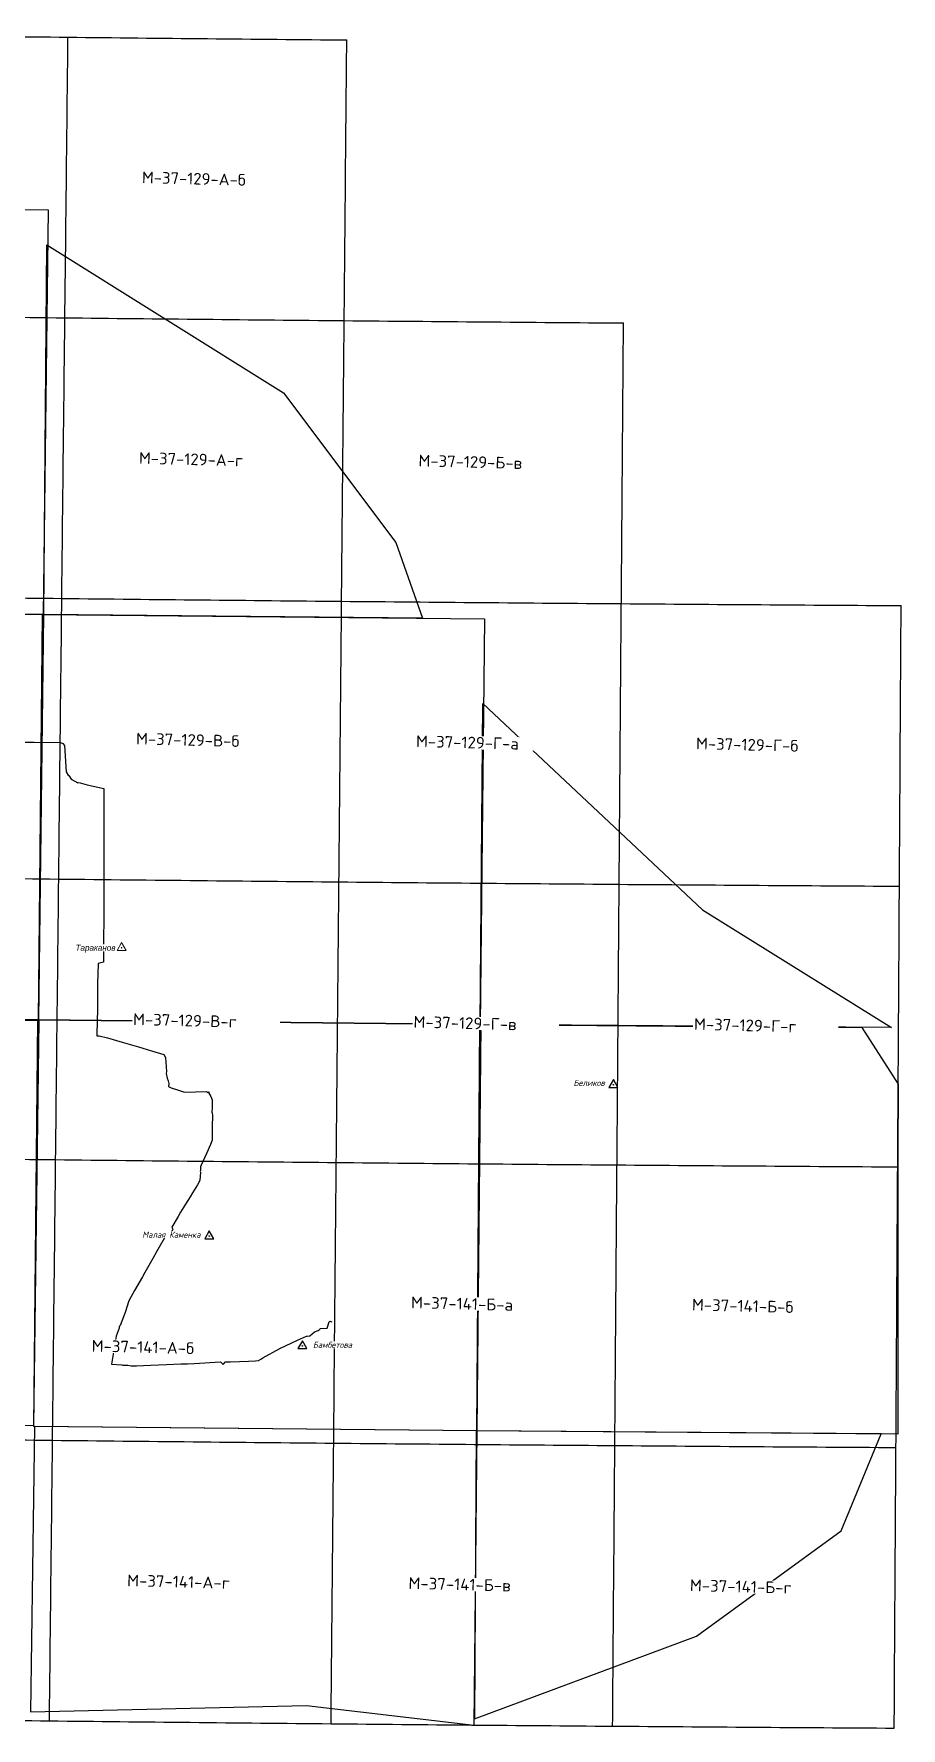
# Model space of a CAD drawing. Extents: x 2190376 to 2264277, y 526110 to 591909.
# Drawn here: x 2235640 to 2264277, y 526110 to 582060 of the extents above; entities that cross this region are included whole.
import ezdxf
from ezdxf.enums import TextEntityAlignment as Align

# ---------------------------------------------------------------- set-up
doc = ezdxf.new("R2010")
doc.units = 0
doc.header["$XCLIPFRAME"] = 0
doc.layers.add('Точки', color=7, linetype='Continuous', lineweight=0, true_color=0xffffff)
doc.layers.add('Трасса', color=1, linetype='Continuous', lineweight=30)
doc.styles.add('BM431', font='', dxfattribs={"width": 0.8, "height": 5})
doc.styles.get("Standard").update_dxf_attribs({"font": 'simplex.shx'})
doc.styles.add('VNIPISIMPLEXCUR', font='simplex.shx', dxfattribs={"width": 0.8, "oblique": 15})
doc.styles.get('BM431').set_extended_font_data('BM431', italic=True)
picture_1 = doc.add_image_def('image9.jpg', size_in_pixel=(4589, 4217))
picture_2 = doc.add_image_def('image10.jpg', size_in_pixel=(4589, 4217))
picture_3 = doc.add_image_def('image11.jpg', size_in_pixel=(4589, 4217))
picture_4 = doc.add_image_def('image13.jpg', size_in_pixel=(4589, 4217))
picture_5 = doc.add_image_def('image14.jpg', size_in_pixel=(4589, 4217))
picture_6 = doc.add_image_def('image15.jpg', size_in_pixel=(4589, 4217))
picture_7 = doc.add_image_def('image16.jpg', size_in_pixel=(4589, 4217))
picture_8 = doc.add_image_def('image17.jpg', size_in_pixel=(4589, 4217))
picture_9 = doc.add_image_def('image18.jpg', size_in_pixel=(4589, 4217))
picture_10 = doc.add_image_def('image19.jpg', size_in_pixel=(4589, 4217))

# ---------------------------------------------------------------- blocks, each defined once
blk = doc.blocks.new('*U109')
at = {"color": 0, "linetype": 'Continuous', "lineweight": -2, "style": 'BM431'}
blk.add_attdef('Название_пункта', text='', height=2, dxfattribs=at).set_placement((-2, -1), align=Align.RIGHT)
for tag, p in [('Отметка_центра', (7, 0.7)), ('Отметка_земли', (7, -2.7))]:
    blk.add_attdef(tag, text='', height=2, dxfattribs=at).set_placement(p, align=Align.CENTER)
at = {"color": 0, "linetype": 'Continuous', "lineweight": -2}
blk.add_wipeout([(-1.5, -0.87), (0, 1.73), (1.5, -0.87)], dxfattribs=at)
at = {"linetype": 'Continuous', "lineweight": -2}
h = blk.add_hatch(color=0, dxfattribs=at)
edge = h.paths.add_edge_path()
edge.add_arc((0, 0), 0.1, 0, 360)
at = {"color": 0, "linetype": 'Continuous', "lineweight": -2}
blk.add_lwpolyline([(-1.5, -0.87), (1.5, -0.87), (0, 1.73)], close=True, dxfattribs=at)
blk.add_circle((0, 0), 0.1, dxfattribs=at)
blk = doc.blocks.new('*U105')
at = {"color": 0, "linetype": 'Continuous', "lineweight": -2, "style": 'BM431'}
blk.add_attdef('Название_пункта', text='', height=2, dxfattribs=at).set_placement((-2, -1), align=Align.RIGHT)
for tag, p in [('Отметка_центра', (7, 0.7)), ('Отметка_земли', (7, -2.7))]:
    blk.add_attdef(tag, text='', height=2, dxfattribs=at).set_placement(p, align=Align.CENTER)
at = {"color": 0, "linetype": 'Continuous', "lineweight": -2}
blk.add_wipeout([(-1.5, -0.87), (0, 1.73), (1.5, -0.87)], dxfattribs=at)
at = {"linetype": 'Continuous', "lineweight": -2}
h = blk.add_hatch(color=0, dxfattribs=at)
edge = h.paths.add_edge_path()
edge.add_arc((0, 0), 0.1, 0, 360)
at = {"color": 0, "linetype": 'Continuous', "lineweight": -2}
blk.add_lwpolyline([(-1.5, -0.87), (1.5, -0.87), (0, 1.73)], close=True, dxfattribs=at)
blk.add_circle((0, 0), 0.1, dxfattribs=at)
blk = doc.blocks.new('*U106')
at = {"color": 0, "linetype": 'Continuous', "lineweight": -2, "style": 'BM431'}
blk.add_attdef('Название_пункта', text='', height=2, dxfattribs=at).set_placement((-2, -1), align=Align.RIGHT)
for tag, p in [('Отметка_центра', (7, 0.7)), ('Отметка_земли', (7, -2.7))]:
    blk.add_attdef(tag, text='', height=2, dxfattribs=at).set_placement(p, align=Align.CENTER)
at = {"color": 0, "linetype": 'Continuous', "lineweight": -2}
blk.add_wipeout([(-1.5, -0.87), (0, 1.73), (1.5, -0.87)], dxfattribs=at)
at = {"linetype": 'Continuous', "lineweight": -2}
h = blk.add_hatch(color=0, dxfattribs=at)
edge = h.paths.add_edge_path()
edge.add_arc((0, 0), 0.1, 0, 360)
at = {"color": 0, "linetype": 'Continuous', "lineweight": -2}
blk.add_lwpolyline([(-1.5, -0.87), (1.5, -0.87), (0, 1.73)], close=True, dxfattribs=at)
blk.add_circle((0, 0), 0.1, dxfattribs=at)
blk = doc.blocks.new('*U114')
at = {"color": 0, "linetype": 'Continuous', "lineweight": -2, "style": 'BM431'}
blk.add_attdef('Название_пункта', text='', height=2, dxfattribs=at).set_placement((-2, -1), align=Align.RIGHT)
for tag, p in [('Отметка_центра', (7, 0.7)), ('Отметка_земли', (7, -2.7))]:
    blk.add_attdef(tag, text='', height=2, dxfattribs=at).set_placement(p, align=Align.CENTER)
at = {"color": 0, "linetype": 'Continuous', "lineweight": -2}
blk.add_wipeout([(-1.5, -0.87), (0, 1.73), (1.5, -0.87)], dxfattribs=at)
at = {"linetype": 'Continuous', "lineweight": -2}
h = blk.add_hatch(color=0, dxfattribs=at)
edge = h.paths.add_edge_path()
edge.add_arc((0, 0), 0.1, 0, 360)
at = {"color": 0, "linetype": 'Continuous', "lineweight": -2}
blk.add_lwpolyline([(-1.5, -0.87), (1.5, -0.87), (0, 1.73)], close=True, dxfattribs=at)
blk.add_circle((0, 0), 0.1, dxfattribs=at)

msp = doc.modelspace()

# ---------------------------------------------------------------- linework, layer by layer
at = {"color": 0}
for centre, radius, start, end in [((2298200, 6201807), 5620191, 269.279804, 269.373678), ((2298200, 6201807), 5620191, 269.279804, 269.373678), ((-488754130, 5949373), 491020232, 359.37259664, 359.37367812), ((-488754130, 5949373), 491020232, 359.37259664, 359.37367812), ((2298199, 6201700), 5620084, 269.373678, 269.467556), ((2298199, 6201700), 5620084, 269.373678, 269.467556), ((-439671309, 4688671), 441936364, 359.46635429, 359.46755587), ((-439671309, 4688671), 441936364, 359.46635429, 359.46755587), ((2298385, 6209013), 5636667, 269.278842, 269.372596), ((2298385, 6209013), 5636667, 269.278842, 269.372596), ((-487937995, 5940436), 490204047, 359.37151346, 359.37259664), ((-487937995, 5940436), 490204047, 359.37151346, 359.37259664), ((2298384, 6208906), 5636559, 269.372596, 269.466354), ((2298384, 6208906), 5636559, 269.372596, 269.466354), ((-438936720, 4681829), 441201743, 359.46515074, 359.46635429), ((-438936720, 4681829), 441201743, 359.46515074, 359.46635429), ((2298383, 6208787), 5636440, 269.466354, 269.560116), ((2298383, 6208787), 5636440, 269.466354, 269.560116), ((-398843748, 3651980), 401110679, 359.55879202, 359.5601159), ((-398843748, 3651980), 401110679, 359.55879202, 359.5601159), ((2298571, 6216262), 5653185, 269.277879, 269.371513), ((2298571, 6216262), 5653185, 269.277879, 269.371513), ((-487125588, 5931524), 489391592, 359.37042846, 359.37151346), ((-487125588, 5931524), 489391592, 359.37042846, 359.37151346), ((2298570, 6216154), 5653077, 269.371513, 269.46515), ((2298570, 6216154), 5653077, 269.371513, 269.46515), ((-438205470, 4675003), 440470462, 359.46394521, 359.46515074), ((-438205470, 4675003), 440470462, 359.46394521, 359.46515074), ((2298569, 6216034), 5652957, 269.46515, 269.558792), ((2298569, 6216034), 5652957, 269.46515, 269.558792), ((-398178915, 3646860), 400445826, 359.55746595, 359.55879202), ((-398178915, 3646860), 400445826, 359.55746595, 359.55879202), ((2298568, 6215902), 5652825, 269.558792, 269.652437), ((2298568, 6215902), 5652825, 269.558792, 269.652437), ((-364822510, 2789997), 367093542, 359.65099103, 359.6524376), ((-364822510, 2789997), 367093542, 359.65099103, 359.6524376), ((2298758, 6223553), 5669745, 269.276915, 269.370428), ((2298758, 6223553), 5669745, 269.276915, 269.370428), ((-486316845, 5922637), 488582800, 359.36934165, 359.37042846), ((-486316845, 5922637), 488582800, 359.36934165, 359.37042846), ((2298757, 6223444), 5669636, 269.370428, 269.463945), ((2298757, 6223444), 5669636, 269.370428, 269.463945), ((-437477556, 4668192), 439742515, 359.46273771, 359.46394521), ((-437477556, 4668192), 439742515, 359.46273771, 359.46394521), ((2298756, 6223324), 5669516, 269.463945, 269.557466), ((2298756, 6223324), 5669516, 269.463945, 269.557466), ((-397517099, 3641749), 399783991, 359.55613774, 359.55746595), ((-397517099, 3641749), 399783991, 359.55613774, 359.55746595), ((2298755, 6223191), 5669383, 269.557466, 269.650991), ((2298755, 6223191), 5669383, 269.557466, 269.650991), ((-364215780, 2786301), 366486801, 359.64954211, 359.65099103), ((-364215780, 2786301), 366486801, 359.64954211, 359.65099103), ((2298947, 6230887), 5686348, 269.275949, 269.369341), ((2298947, 6230887), 5686348, 269.275949, 269.369341), ((-485511816, 5913776), 487777722, 359.36825308, 359.36934165), ((-485511816, 5913776), 487777722, 359.36825308, 359.36934165), ((2298946, 6230778), 5686239, 269.369341, 269.462737), ((2298946, 6230778), 5686239, 269.369341, 269.462737), ((-436752939, 4661398), 439017866, 359.46152823, 359.46273771), ((-436752939, 4661398), 439017866, 359.46152823, 359.46273771), ((2298945, 6230656), 5686117, 269.462737, 269.556137), ((2298945, 6230656), 5686117, 269.462737, 269.556137), ((-396858291, 3636645), 399125162, 359.5548073, 359.55613774), ((-396858291, 3636645), 399125162, 359.5548073, 359.55613774), ((2298943, 6230523), 5685984, 269.556137, 269.649542), ((2298943, 6230523), 5685984, 269.556137, 269.649542), ((-363611802, 2782607), 365882811, 359.64809079, 359.64954211), ((-363611802, 2782607), 365882811, 359.64809079, 359.64954211), ((2299136, 6238264), 5702994, 269.274981, 269.368253), ((2299136, 6238264), 5702994, 269.274981, 269.368253), ((-484710415, 5904939), 486976272, 359.36716274, 359.36825308), ((-484710415, 5904939), 486976272, 359.36716274, 359.36825308), ((2299135, 6238154), 5702884, 269.368253, 269.461528), ((2299135, 6238154), 5702884, 269.368253, 269.461528), ((-436031623, 4654618), 438296519, 359.46031678, 359.46152823), ((-436031623, 4654618), 438296519, 359.46031678, 359.46152823), ((2299134, 6238032), 5702762, 269.461528, 269.554807), ((2299134, 6238032), 5702762, 269.461528, 269.554807), ((-396202469, 3631549), 398469321, 359.55347472, 359.5548073), ((-396202469, 3631549), 398469321, 359.55347472, 359.5548073), ((2299133, 6237898), 5702628, 269.554807, 269.64809), ((2299133, 6237898), 5702628, 269.554807, 269.64809), ((-363010569, 2778914), 365281566, 359.64663707, 359.64809079), ((-363010569, 2778914), 365281566, 359.64663712, 359.64809079), ((2299327, 6245684), 5719683, 269.274012, 269.367162), ((2299327, 6245684), 5719683, 269.274012, 269.367162), ((2299326, 6245574), 5719572, 269.367162, 269.460316), ((2299326, 6245574), 5719572, 269.367162, 269.460316), ((2299325, 6245451), 5719450, 269.460316, 269.553474), ((2299325, 6245451), 5719450, 269.460316, 269.553474), ((2299323, 6245316), 5719314, 269.553474, 269.646637), ((2299323, 6245316), 5719314, 269.553474, 269.646637)]:
    msp.add_arc(centre, radius, start, end, dxfattribs=at)
at = {"layer": 'Трасса', "flags": 128}
msp.add_lwpolyline([(2235119, 558673), (2235644, 558669), (2236516, 558659), (2236594, 558629), (2236655, 558557), (2236702, 557685), (2236782, 557562), (2236790, 557564), (2236869, 557449), (2237091, 557327), (2237099, 557342), (2237168, 557322), (2237395, 557266), (2237944, 557138), (2237946, 556524), (2237948, 555734), (2237948, 554892), (2237947, 554553), (2237953, 553698), (2237945, 552682), (2237943, 552310), (2237936, 551404), (2237765, 551363), (2237745, 550690), (2237739, 550318), (2237735, 549787), (2237732, 549516), (2237721, 548968), (2237799, 548968), (2238073, 548904), (2238560, 548766), (2239090, 548609), (2239523, 548475), (2239934, 548352), (2239986, 548251), (2240016, 547798), (2240010, 547724), (2240038, 547579), (2240073, 547483), (2240094, 547397), (2240083, 547301), (2240175, 547256), (2240411, 547173), (2240616, 547111), (2241343, 547133), (2241373, 547098), (2241412, 547117), (2241422, 547075), (2241478, 546969), (2241525, 546860), (2241528, 546815), (2241529, 546694), (2241530, 546616), (2241520, 546439), (2241531, 546432), (2241537, 546340), (2241527, 545978), (2241526, 545938), (2241526, 545853), (2241526, 545837), (2241530, 545749), (2241526, 545747), (2241528, 545674), (2241522, 545528), (2241476, 545384), (2241347, 545106), (2241162, 544703), (2241144, 544651), (2241141, 544527), (2241131, 544496), (2241138, 544466), (2241124, 544195), (2241042, 544054), (2240878, 543783), (2240798, 543654), (2240646, 543417), (2240480, 543144), (2240399, 543009), (2240199, 542655), (2240225, 542573), (2240218, 542551), (2240168, 542473), (2240150, 542461), (2240029, 542428), (2239690, 541839), (2239565, 541621), (2239306, 541161), (2239225, 541018), (2238966, 540558), (2238770, 540219), (2238659, 539840), (2238489, 539410), (2238467, 539385), (2238457, 539355), (2238454, 539320), (2238354, 539051), (2238208, 538134), (2238549, 538106), (2238582, 538101), (2238738, 538091), (2238851, 538075), (2239031, 538077), (2239486, 538094), (2240014, 538116), (2240493, 538136), (2240709, 538145), (2240937, 538155), (2241799, 538201), (2241891, 538120), (2241967, 538205), (2242130, 538209), (2242729, 538230), (2242955, 538238), (2243059, 538255), (2243134, 538289), (2243196, 538338), (2243758, 538644), (2244342, 538923), (2244639, 539049), (2244664, 539049), (2244753, 539065), (2244907, 539193), (2245027, 539242), (2245064, 539263), (2245103, 539305), (2245325, 539315), (2245389, 539525), (2245411, 539550), (2245482, 539526)], dxfattribs=at)

# ---------------------------------------------------------------- pictures from other files: only their frames are drawn
image = msp.add_image(picture_1, insert=(2221390, 563072), size_in_units=(14556, 13361), rotation=-0.7242)
image.dxf.flags = 7
image = msp.add_image(picture_4, insert=(2235944, 562888), size_in_units=(14555, 13360), rotation=-0.5785)
image.set_boundary_path([(-0.5, 365.1), (2479.94, 1879.75), (3662.8, 3430.3), (3948.3, 4216.5), (5.5, 4216.5), (-0.5, 365.1)])
image = msp.add_image(picture_2, insert=(2221202, 549681), size_in_units=(14592, 13392), rotation=-0.7228)
image.dxf.flags = 7
image = msp.add_image(picture_5, insert=(2235793, 549497), size_in_units=(14589, 13392), rotation=-0.5775)
image.dxf.flags = 7
image = msp.add_image(picture_8, insert=(2250381, 549350), size_in_units=(14589, 13392), rotation=-0.4321)
image.set_boundary_path([(-0.5, 4216.5), (-0.5, 880.7), (2299.7, 3007.3), (4269.8, 4216.5), (-0.5, 4216.5)])
image = msp.add_image(picture_3, insert=(2221015, 536258), size_in_units=(14626, 13424), rotation=-0.7215)
image.set_boundary_path([(4588.5, 10.1), (10.2, -0.5), (-0.5, 2863.15), (722.14, 4216.5), (4588.5, 4206.7), (4588.5, 10.1)])
image = msp.add_image(picture_6, insert=(2235640, 536074), size_in_units=(14625, 13424), rotation=-0.5763)
image.dxf.flags = 7
image = msp.add_image(picture_9, insert=(2250264, 535927), size_in_units=(14614, 13415), rotation=-0.4313)
image.set_boundary_path([(-0.5, -0.5), (2834.1, -0.5), (3962.3, -0.5), (4342.44, 584.06), (4343.46, 1312.15), (4365.3, 4216.37), (-0.5, 4215.56), (-0.5, -0.5)])
image = msp.add_image(picture_7, insert=(2235486, 522619), size_in_units=(14659, 13455), rotation=-0.5753)
image.set_boundary_path([(10.15, -0.5), (1.2, 2955.5), (2850.76, 2859.4), (4588.5, 3044.2), (4588.5, -0.4), (10.15, -0.5)])
image = msp.add_image(picture_10, insert=(2250145, 522472), size_in_units=(14659, 13455), rotation=-0.4304)
image.set_boundary_path([(-0.5, -0.5), (2.6, 2980.9), (2294, 2108), (3780, 1005.14), (4187.2, -0.5), (-0.5, -0.5)])

# ---------------------------------------------------------------- wipeouts: each hides what was drawn before it
at = {"lineweight": 0}
msp.add_wipeout([(2239176, 577106), (2243996, 576982), (2244008, 577419), (2239187, 577543)], dxfattribs=at)

# ---------------------------------------------------------------- next in the draw order: texts
at = {"color": 0}
msp.add_text('M-37-129-А-б', height=383.64, rotation=358.5289, dxfattribs=at).set_placement((2239204, 577132))

# ---------------------------------------------------------------- next in the draw order: wipeouts: each hides what was drawn before it
at = {"lineweight": 0}
for points in [[(2239079, 567838), (2243870, 567715), (2243882, 568153), (2239090, 568276)], [(2248310, 567752), (2253193, 567627), (2253204, 568065), (2248321, 568190)], [(2238981, 558571), (2243890, 558445), (2243902, 558883), (2238992, 559009)], [(2248227, 558484), (2253045, 558361), (2253056, 558799), (2248238, 558923)], [(2257473, 558413), (2262291, 558289), (2262302, 558728), (2257485, 558852)], [(2238883, 549303), (2243764, 549178), (2243775, 549618), (2238895, 549743)], [(2248144, 549217), (2252970, 549093), (2252981, 549532), (2248156, 549656)], [(2257406, 549145), (2262195, 549022), (2262206, 549461), (2257417, 549584)], [(2248062, 539949), (2252895, 539825), (2252906, 540265), (2248073, 540389)], [(2257338, 539877), (2262172, 539753), (2262183, 540193), (2257349, 540317)], [(2237515, 538517), (2242293, 538395), (2242305, 538835), (2237526, 538957)], [(2238687, 530769), (2243437, 530647), (2243448, 531088), (2238699, 531210)], [(2247979, 530682), (2252820, 530557), (2252831, 530998), (2247990, 531123)], [(2257270, 530609), (2262075, 530486), (2262086, 530927), (2257281, 531050)]]:
    msp.add_wipeout(points, dxfattribs=at)
for points in [[(2236774, 551767), (2238336, 551767), (2238336, 551995), (2236774, 551995)], [(2253515, 547304), (2254503, 547304), (2254503, 547532), (2253515, 547532)], [(2239260, 542290), (2241160, 542290), (2241160, 542518), (2239260, 542518)], [(2244759, 538654), (2246164, 538654), (2246164, 538882), (2244759, 538882)]]:
    msp.add_wipeout(points, dxfattribs=at).dxf.layer = 'Точки'

# ---------------------------------------------------------------- next in the draw order: block references
at = {"layer": 'Точки', "color": 1, "xscale": 100, "yscale": 100, "zscale": 100}
msp.add_blockref('*U105', (2238535, 551881, 126), dxfattribs=at).add_auto_attribs({'Название_пункта': 'Тараканов'})
at = {"layer": 'Точки', "color": 1, "lineweight": 30}
ref = msp.add_blockref('*U109', (2254778, 547356, 150), dxfattribs=dict(at, xscale=100, yscale=100, zscale=100))
ref.add_attrib('Название_пункта', 'Беликов', dxfattribs={"layer": '0', "color": 0, "linetype": 'Continuous', "lineweight": -2, "height": 200, "style": 'VNIPISIMPLEXCUR', "oblique": 15, "width": 0.8}).set_placement((2254489, 547318, 150), align=Align.RIGHT)
ref = msp.add_blockref('*U114', (2241430, 542359, 117), dxfattribs=dict(at, xscale=100, yscale=100, zscale=100))
ref.add_attrib('Название_пункта', 'Малая Каменка', dxfattribs={"layer": '0', "color": 0, "linetype": 'Continuous', "lineweight": -2, "height": 200, "style": 'VNIPISIMPLEXCUR', "oblique": 15, "width": 0.8}).set_placement((2241140, 542304, 117), align=Align.RIGHT)
ref = msp.add_blockref('*U106', (2244507, 538732, 110), dxfattribs=dict(at, xscale=100, yscale=100, zscale=100))
ref.add_attrib('Название_пункта', 'Бамбетова', dxfattribs={"layer": '0', "color": 0, "linetype": 'Continuous', "lineweight": -2, "height": 200, "style": 'VNIPISIMPLEXCUR', "oblique": 15, "width": 0.8}).set_placement((2246144, 538668, 110), align=Align.RIGHT)

# ---------------------------------------------------------------- next in the draw order: texts
at = {"color": 0}
for s, height, p in [('M-37-129-А-г', 384.27, (2239106, 567865)), ('M-37-129-Б-в', 384.27, (2248337, 567778)), ('M-37-129-В-б', 384.9, (2239009, 558597)), ('M-37-129-Г-а', 384.9, (2248255, 558511)), ('M-37-129-Г-б', 384.89, (2257501, 558439)), ('M-37-129-В-г', 385.53, (2238911, 549330)), ('M-37-129-Г-в', 385.53, (2248172, 549243)), ('M-37-129-Г-г', 385.53, (2257434, 549171)), ('M-37-141-Б-а', 386.16, (2248089, 539976)), ('M-37-141-Б-б', 386.16, (2257366, 539904)), ('M-37-141-А-б', 386.16, (2237543, 538544)), ('M-37-141-А-г', 386.79, (2238715, 530796)), ('M-37-141-Б-в', 386.79, (2248006, 530708)), ('M-37-141-Б-г', 386.78, (2257298, 530636))]:
    msp.add_text(s, height=height, rotation=358.5289, dxfattribs=at).set_placement(p)

doc.saveas('drawing.dxf')
